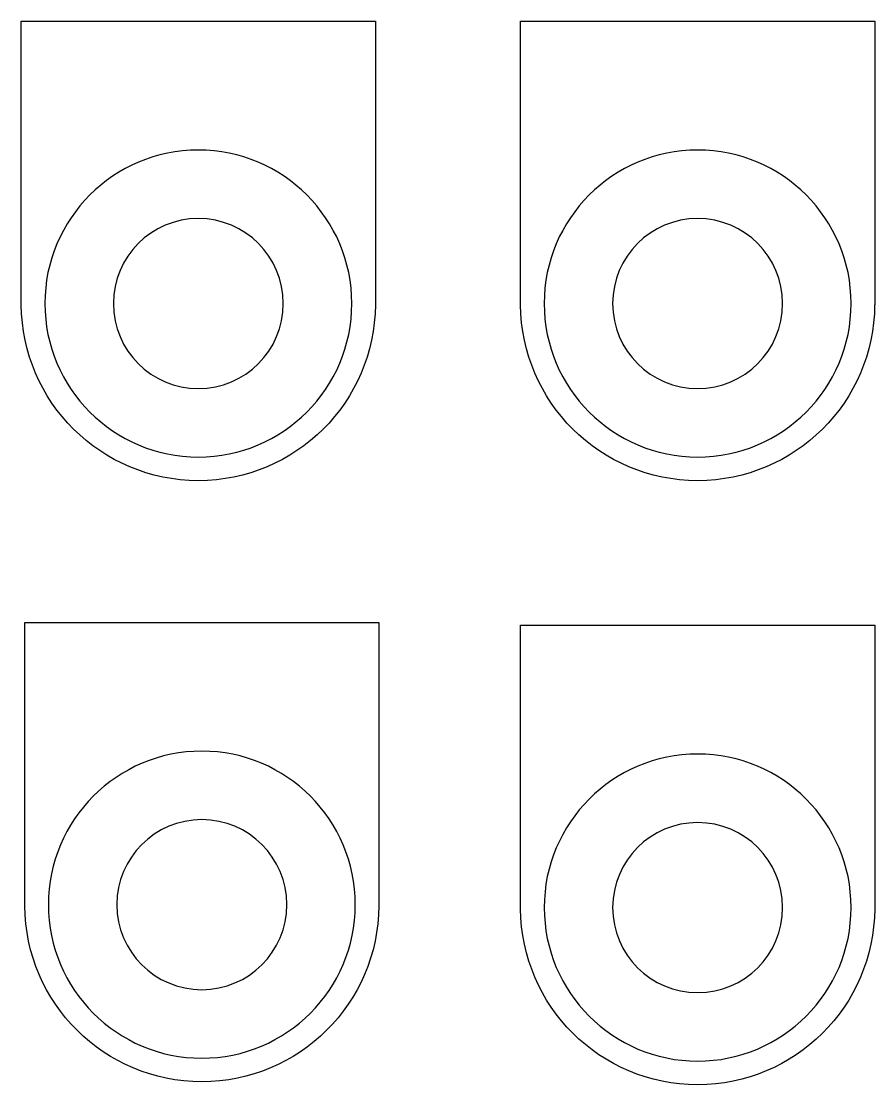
# Model space of a CAD drawing. Extents: x 97.5 to 133.6, y -158.2 to -113.2.
import ezdxf

# ---------------------------------------------------------------- set-up
doc = ezdxf.new("R2010")
doc.units = 0
doc.layers.add('LAYER_1', color=7, linetype='CONTINUOUS')

msp = doc.modelspace()

# ---------------------------------------------------------------- linework, layer by layer
at = {"layer": 'LAYER_1', "color": 7}
for points, knots in [([(97.501, -125.197), (97.501, -125.197), (97.503, -125.197), (97.503, -125.197), (97.53, -129.317), (100.875, -132.649), (105.001, -132.649), (109.127, -132.649), (112.472, -129.317), (112.498, -125.197), (112.498, -125.197), (112.501, -125.197), (112.501, -125.197), (112.501, -125.197), (112.501, -113.197), (112.501, -113.197), (112.501, -113.197), (97.501, -113.197), (97.501, -113.197), (97.501, -113.197), (97.501, -125.197), (97.501, -125.197)], [0, 0, 0, 0, 1, 1, 1, 2, 2, 2, 3, 3, 3, 4, 4, 4, 5, 5, 5, 6, 6, 6, 7, 7, 7, 7]), ([(118.649, -125.197), (118.649, -125.197), (118.652, -125.197), (118.652, -125.197), (118.678, -129.317), (122.023, -132.649), (126.149, -132.649), (130.275, -132.649), (133.62, -129.317), (133.646, -125.197), (133.646, -125.197), (133.649, -125.197), (133.649, -125.197), (133.649, -125.197), (133.649, -113.197), (133.649, -113.197), (133.649, -113.197), (118.649, -113.197), (118.649, -113.197), (118.649, -113.197), (118.649, -125.197), (118.649, -125.197)], [0, 0, 0, 0, 1, 1, 1, 2, 2, 2, 3, 3, 3, 4, 4, 4, 5, 5, 5, 6, 6, 6, 7, 7, 7, 7]), ([(105.001, -118.649), (108.591, -118.649), (111.501, -121.559), (111.501, -125.149), (111.501, -128.739), (108.591, -131.649), (105.001, -131.649), (101.411, -131.649), (98.501, -128.739), (98.501, -125.149), (98.501, -121.559), (101.411, -118.649), (105.001, -118.649)], [0, 0, 0, 0, 1, 1, 1, 2, 2, 2, 3, 3, 3, 4, 4, 4, 4]), ([(126.149, -118.649), (129.739, -118.649), (132.649, -121.559), (132.649, -125.149), (132.649, -128.739), (129.739, -131.649), (126.149, -131.649), (122.559, -131.649), (119.649, -128.739), (119.649, -125.149), (119.649, -121.559), (122.559, -118.649), (126.149, -118.649)], [0, 0, 0, 0, 1, 1, 1, 2, 2, 2, 3, 3, 3, 4, 4, 4, 4]), ([(105, -121.549), (106.988, -121.549), (108.6, -123.161), (108.6, -125.149), (108.6, -127.137), (106.988, -128.749), (105, -128.749), (103.012, -128.749), (101.401, -127.137), (101.401, -125.149), (101.401, -123.161), (103.012, -121.549), (105, -121.549)], [0, 0, 0, 0, 1, 1, 1, 2, 2, 2, 3, 3, 3, 4, 4, 4, 4]), ([(126.148, -121.549), (128.137, -121.549), (129.748, -123.161), (129.748, -125.149), (129.748, -127.137), (128.137, -128.749), (126.148, -128.749), (124.16, -128.749), (122.549, -127.137), (122.549, -125.149), (122.549, -123.161), (124.16, -121.549), (126.148, -121.549)], [0, 0, 0, 0, 1, 1, 1, 2, 2, 2, 3, 3, 3, 4, 4, 4, 4]), ([(97.649, -150.65), (97.649, -150.65), (97.652, -150.65), (97.652, -150.65), (97.678, -154.769), (101.023, -158.102), (105.149, -158.102), (109.275, -158.102), (112.62, -154.769), (112.646, -150.65), (112.646, -150.65), (112.649, -150.65), (112.649, -150.65), (112.649, -150.65), (112.649, -138.65), (112.649, -138.65), (112.649, -138.65), (97.649, -138.65), (97.649, -138.65), (97.649, -138.65), (97.649, -150.65), (97.649, -150.65)], [0, 0, 0, 0, 1, 1, 1, 2, 2, 2, 3, 3, 3, 4, 4, 4, 5, 5, 5, 6, 6, 6, 7, 7, 7, 7]), ([(118.649, -150.774), (118.649, -150.774), (118.652, -150.774), (118.652, -150.774), (118.678, -154.894), (122.023, -158.226), (126.149, -158.226), (130.276, -158.226), (133.62, -154.894), (133.647, -150.774), (133.647, -150.774), (133.649, -150.774), (133.649, -150.774), (133.649, -150.774), (133.649, -138.774), (133.649, -138.774), (133.649, -138.774), (118.649, -138.774), (118.649, -138.774), (118.649, -138.774), (118.649, -150.774), (118.649, -150.774)], [0, 0, 0, 0, 1, 1, 1, 2, 2, 2, 3, 3, 3, 4, 4, 4, 5, 5, 5, 6, 6, 6, 7, 7, 7, 7]), ([(105.149, -144.101), (108.739, -144.101), (111.649, -147.012), (111.649, -150.602), (111.649, -154.191), (108.739, -157.102), (105.149, -157.102), (101.559, -157.102), (98.649, -154.191), (98.649, -150.602), (98.649, -147.012), (101.559, -144.101), (105.149, -144.101)], [0, 0, 0, 0, 1, 1, 1, 2, 2, 2, 3, 3, 3, 4, 4, 4, 4]), ([(126.149, -144.226), (129.739, -144.226), (132.649, -147.136), (132.649, -150.726), (132.649, -154.315), (129.739, -157.226), (126.149, -157.226), (122.559, -157.226), (119.65, -154.315), (119.65, -150.726), (119.65, -147.136), (122.559, -144.226), (126.149, -144.226)], [0, 0, 0, 0, 1, 1, 1, 2, 2, 2, 3, 3, 3, 4, 4, 4, 4]), ([(105.148, -147.001), (107.137, -147.001), (108.749, -148.613), (108.749, -150.601), (108.749, -152.589), (107.137, -154.201), (105.148, -154.201), (103.16, -154.201), (101.549, -152.589), (101.549, -150.601), (101.549, -148.613), (103.16, -147.001), (105.148, -147.001)], [0, 0, 0, 0, 1, 1, 1, 2, 2, 2, 3, 3, 3, 4, 4, 4, 4]), ([(126.149, -147.126), (128.137, -147.126), (129.749, -148.737), (129.749, -150.726), (129.749, -152.714), (128.137, -154.326), (126.149, -154.326), (124.161, -154.326), (122.549, -152.714), (122.549, -150.726), (122.549, -148.737), (124.161, -147.126), (126.149, -147.126)], [0, 0, 0, 0, 1, 1, 1, 2, 2, 2, 3, 3, 3, 4, 4, 4, 4])]:
    msp.add_open_spline(points, degree=3, knots=knots, dxfattribs=at)

doc.saveas('drawing.dxf')
